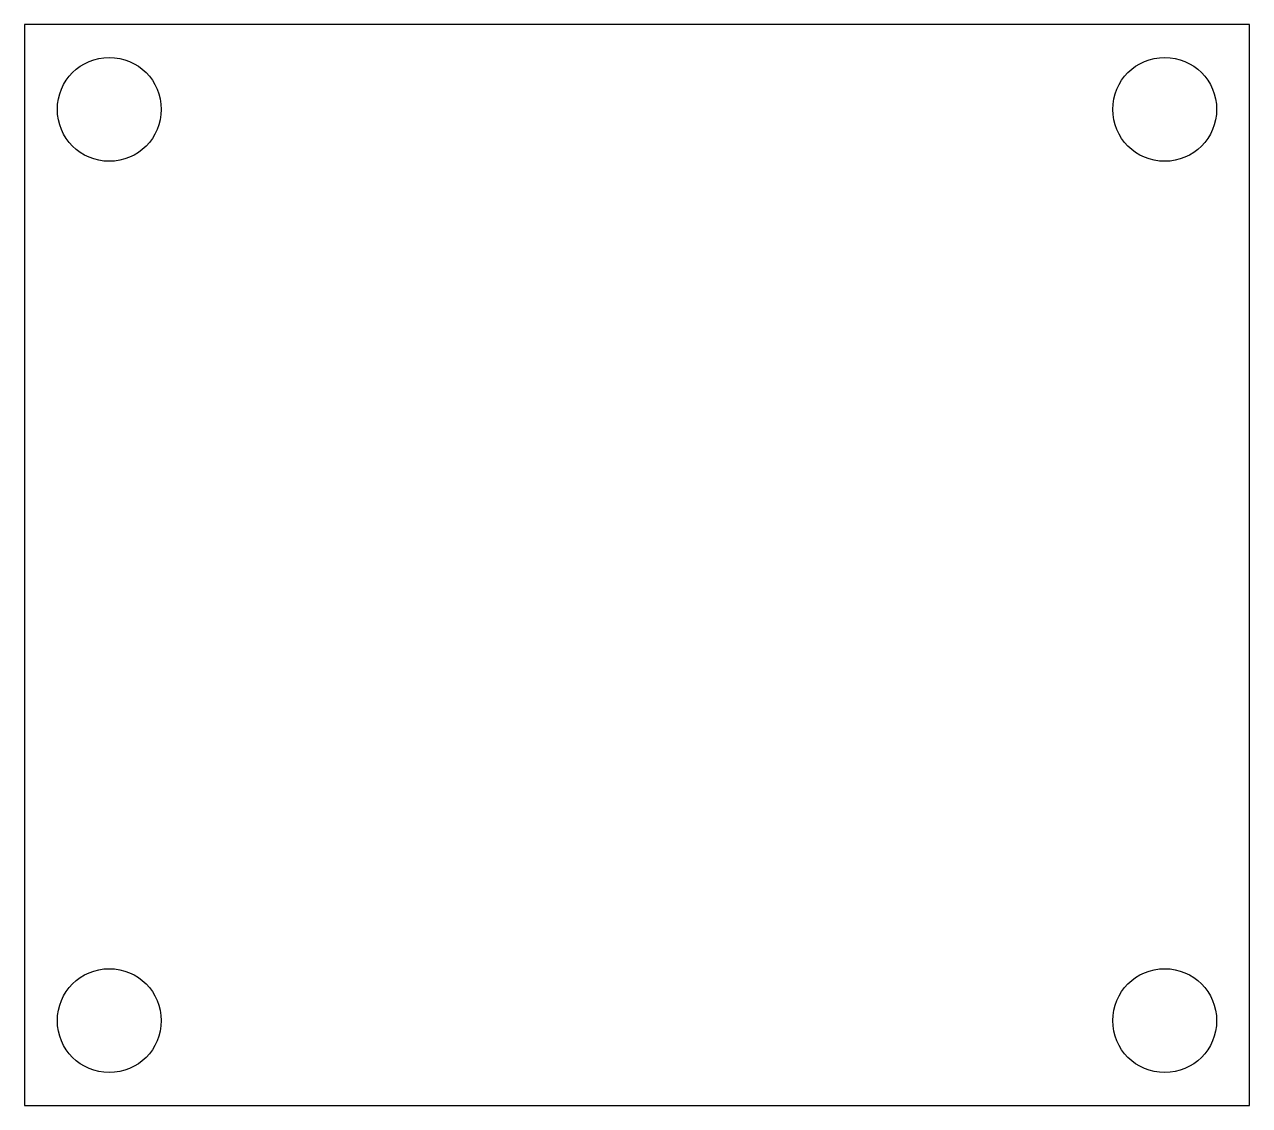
# Model space of a CAD drawing. Extents: x -35.4 to 0, y 0 to 31.2.
import ezdxf

# ---------------------------------------------------------------- set-up
doc = ezdxf.new("R2010")
doc.units = 0
doc.layers.get('0').update_dxf_attribs({"linetype": 'CONTINUOUS'})

# ---------------------------------------------------------------- blocks, each defined once
blk = doc.blocks.new('SHAPE2DVIEW')
at = {"color": 0}
for p, q in [((31.22, 35.39), (0, 35.39)), ((0, 35.39), (0, 0)), ((31.22, 0), (31.22, 35.39)), ((0, 0), (31.22, 0))]:
    blk.add_line(p, q, dxfattribs=at)
for centre in [(2.45, 32.94), (28.77, 32.94), (2.45, 2.45), (28.77, 2.45)]:
    blk.add_circle(centre, 1.5, dxfattribs=at)

msp = doc.modelspace()

# ---------------------------------------------------------------- block references
at = {"color": 0, "rotation": 90}
msp.add_blockref('SHAPE2DVIEW', (0, 0), dxfattribs=at)

doc.saveas('drawing.dxf')
